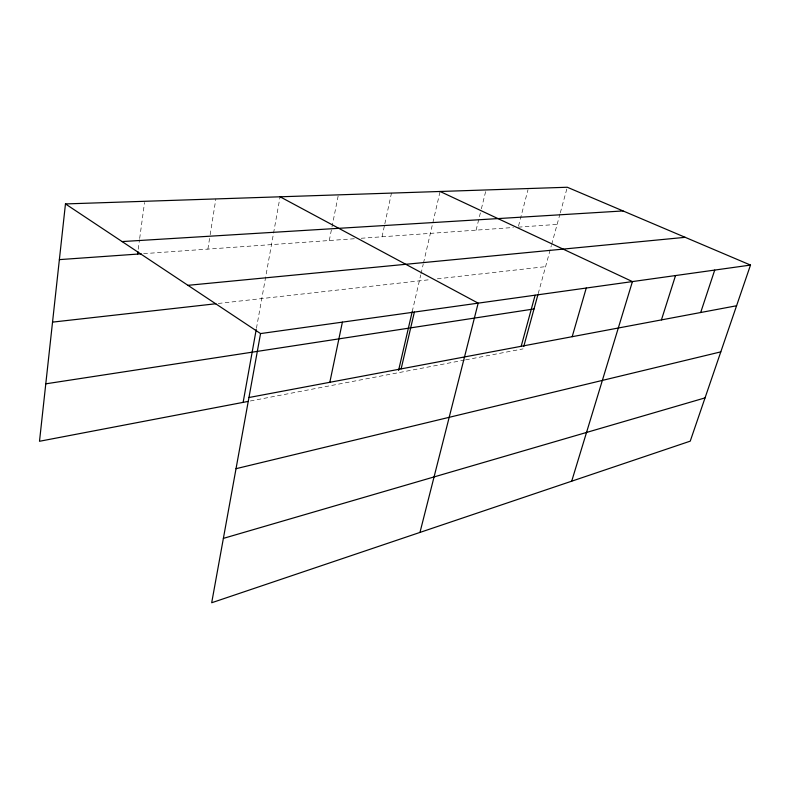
<?xml version="1.0" encoding="UTF-8"?>
<svg xmlns="http://www.w3.org/2000/svg" width="790" height="790" viewBox="0 0 790 790"><rect width="100%" height="100%" fill="white"/><g stroke="black" fill="none" stroke-linecap="round" stroke-linejoin="round"><path stroke-width="0.59" stroke-dasharray="3.95 2.96" d="M138.201 249.294L139.504 239.696M139.672 238.491L144.54 202.497M207.889 249.117L209.972 235.973M210.16 234.778L215.848 198.932M256.434 328.363L280.085 196.799M329.282 240.525L338.367 194.863M382.034 236.793L384.582 224.982M384.839 223.797L391.475 193.096M412.212 311.645L420.734 274.92M421.011 273.725L423.213 264.235M423.489 263.05L440.089 191.476M476.113 230.137L481.08 210.041M481.367 208.866L486.038 189.956M518.536 225.989L527.996 189.719M538.197 293.673L551.361 245.522M551.677 244.347L559.992 213.952M560.308 212.796L567.289 187.25M250.292 400.994L464.392 360.092M465.577 359.865L523.099 348.874M218.257 303.478L430.135 279.64M437.314 278.831L545.584 266.645M143.622 253.659L355.046 238.698M361.178 238.264L513.421 227.5M518.23 227.155L557.138 224.4"/><path stroke-width="1.19" d="M65.461 203.929L260.552 333.578L211.69 602.75L690.233 441.156L750.5 265.075L567.289 187.25L65.461 203.929L39.5 441.274L247.902 401.458M137.559 254.094L137.885 251.694M243.132 402.367L256.217 329.549M329.825 382.301L342.386 322.142M398.575 370.421L412.212 311.645M401.142 368.871L414.365 312.08M419.974 532.411L478.167 303.153L280.085 196.799M521.193 346.287L535.116 295.193M523.74 346.524L537.871 294.848M572.187 336.688L586.249 288.044M571.703 481.179L632.425 281.586L440.089 191.476M661.428 319.901L675.529 275.562M700.681 312.514L714.723 270.081M223.373 538.385L705.045 397.884M236.022 468.687L720.796 351.866M248.939 397.518L736.576 305.76M45.781 383.831L534.02 308.949M260.552 333.578L750.5 265.075M52.535 322.123L215.838 303.755M187.941 285.328L685.157 237.326M59.368 259.624L141.193 253.837M122.114 241.572L623.063 210.94"/></g></svg>
